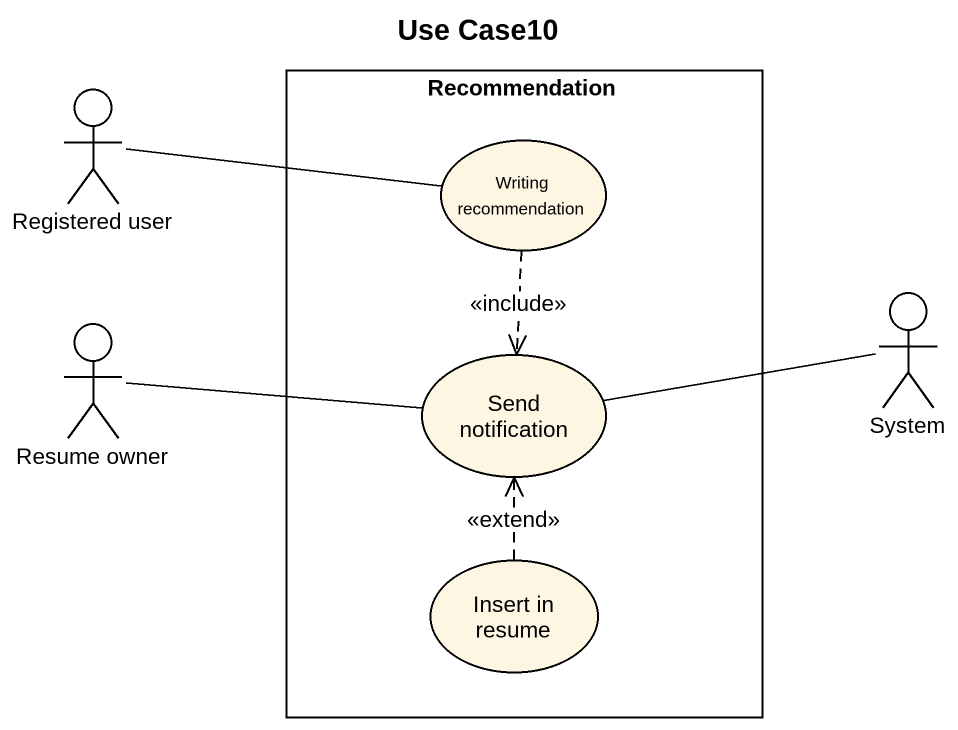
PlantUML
@startuml
title Use Case10
rectangle Recommendation {
  usecase "Writing recommendation" as Writing_recommendation
  usecase "Send notification" as Send_notification
  usecase "Insert in resume" as Insert_in_resume
}
actor "Registered user" as Registered_user
actor "Resume owner" as Resume_owner
actor System
Registered_user -right- Writing_recommendation
Writing_recommendation ..> Send_notification : <<include>>
Resume_owner -right- Send_notification
System -left- Send_notification
Insert_in_resume .up.> Send_notification : <<extend>>
@enduml
